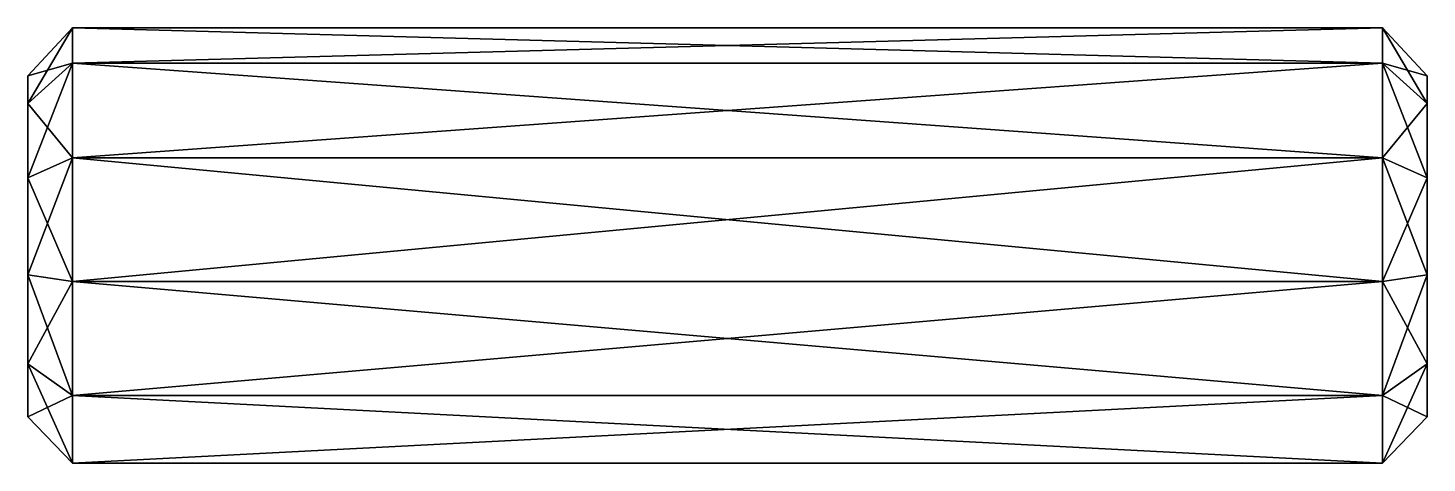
# Model space of a CAD drawing. Extents: x -72 to 73, y 0 to 45.
import ezdxf

# ---------------------------------------------------------------- set-up
doc = ezdxf.new("R2010")
doc.units = 0
doc.layers.add('candyRoll', color=250, linetype='CONTINUOUS')

msp = doc.modelspace()

# ---------------------------------------------------------------- meshes
at = {"layer": 'candyRoll'}
mesh = msp.add_polyface(dxfattribs=at)
corners = [(68.691987, 41.662071, 12.508266), (-67.754816, 41.662071, 12.508266), (68.691987, 45.334829), (-67.754816, 45.334829), (68.691987, 41.662071, -12.508266), (-67.754816, 41.662071, -12.508266), (68.691987, 31.809871, -21.045246), (-67.754816, 31.809871, -21.045246), (68.691987, 18.906233, -22.900509), (-67.754816, 18.906233, -22.900509), (68.691987, 7.047971, -17.485022), (-67.754816, 7.047971, -17.485022), (68.691987, 0, -6.518164), (-67.754816, 0, -6.518164), (68.691987, 0, 6.518164), (-67.754816, 0, 6.518164), (68.691987, 7.047971, 17.485022), (-67.754816, 7.047971, 17.485022), (68.691987, 18.906233, 22.900509), (-67.754816, 18.906233, 22.900509), (68.691987, 31.809871, 21.045246), (-67.754816, 31.809871, 21.045246), (73.337211, 37.453581, 9.803633), (73.337211, 40.332187), (73.337211, 37.453581, -9.803633), (73.337211, 29.731699, -16.494682), (73.337211, 19.618184, -17.948786), (73.337211, 10.324005, -13.704277), (73.337211, 4.8, -5.108757), (73.337211, 4.8, 5.108757), (73.337211, 10.324005, 13.704277), (73.337211, 19.618184, 17.948786), (73.337211, 29.731699, 16.494682), (-72.400041, 37.453581, 9.803633), (-72.400041, 40.332187), (-72.400041, 37.453581, -9.803633), (-72.400041, 29.731699, -16.494682), (-72.400041, 19.618184, -17.948786), (-72.400041, 10.324005, -13.704277), (-72.400041, 4.8, -5.108757), (-72.400041, 4.8, 5.108757), (-72.400041, 10.324005, 13.704277), (-72.400041, 19.618184, 17.948786), (-72.400041, 29.731699, 16.494682)]
mesh.append_faces([[corners[k] for k in face] for face in [(31, 22, 26), (2, 3, 5), (34, 33, 35), (28, 29, 30), (4, 5, 7), (22, 31, 32), (22, 23, 24), (6, 7, 9), (22, 24, 25), (27, 28, 30), (8, 9, 11), (33, 43, 42), (38, 37, 33), (10, 11, 13), (38, 42, 41), (41, 40, 39), (12, 13, 15), (35, 33, 37), (18, 19, 21), (14, 15, 17), (20, 21, 1), (0, 1, 3), (16, 17, 19), (0, 22, 32), (20, 32, 31), (18, 31, 30), (16, 30, 29), (14, 29, 28), (12, 28, 27), (10, 27, 26), (8, 26, 25), (6, 25, 24), (4, 24, 23), (2, 23, 22), (3, 34, 35), (5, 35, 36), (7, 36, 37), (9, 37, 38), (11, 38, 39), (13, 39, 40), (15, 40, 41), (17, 41, 42), (19, 42, 43), (21, 43, 33), (1, 33, 34), (31, 26, 27), (2, 5, 4), (4, 7, 6), (6, 9, 8), (22, 25, 26), (27, 30, 31), (8, 11, 10), (38, 33, 42), (10, 13, 12), (38, 41, 39), (12, 15, 14), (35, 37, 36), (18, 21, 20), (14, 17, 16), (20, 1, 0), (0, 3, 2), (16, 19, 18), (0, 32, 20), (20, 31, 18), (18, 30, 16), (16, 29, 14), (14, 28, 12), (12, 27, 10), (10, 26, 8), (8, 25, 6), (6, 24, 4), (4, 23, 2), (2, 22, 0), (3, 35, 5), (5, 36, 7), (7, 37, 9), (9, 38, 11), (11, 39, 13), (13, 40, 15), (15, 41, 17), (17, 42, 19), (19, 43, 21), (21, 33, 1), (1, 34, 3)]])

doc.saveas('drawing.dxf')
